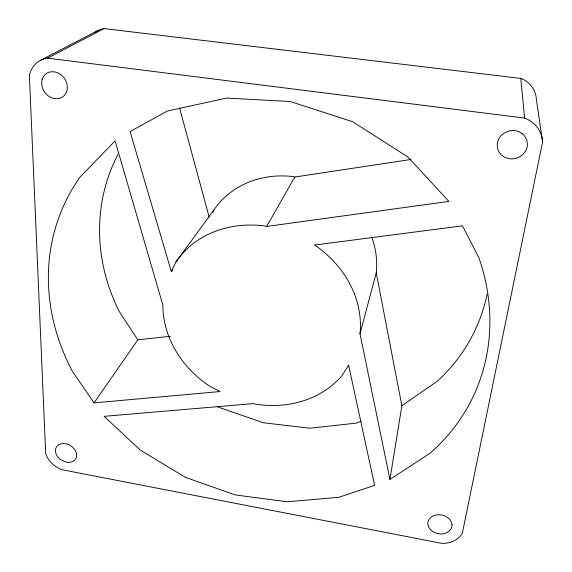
<?xml version="1.0" encoding="UTF-8"?>
<svg xmlns="http://www.w3.org/2000/svg" width="572" height="572" viewBox="0 0 572 572"><rect width="100%" height="100%" fill="white"/><g stroke="black" fill="none" stroke-linecap="round" stroke-linejoin="round"><path stroke-width="0.86" d="M389.94 479.436L360.002 333.748A101.165 87.559 25.5 0 0 315.751 245.774L314.436 245.073L462.469 225.826L478.971 257.922A225.919 196.489 25.5 0 1 429.779 453.432L389.94 479.436L401.866 405.755L376.247 272.851A89.239 80.051 25.5 0 0 371.636 236.908M542.599 141.927L462.333 533.24A24.196 18.855 10.8 0 1 442.063 543.4L61.647 469.655A22.408 16.981 31.4 0 1 45.688 453.396L29.401 75.754A28.242 23.924 54.4 0 1 47.533 58.151L104.097 28.6L520.777 78.414A26.255 24.567 -24.7 0 1 536.357 99.292L542.599 141.927A30.152 27.956 -16.8 0 0 524.631 118.075L520.777 78.414M360.002 333.748L376.247 272.851M175.99 261.854A101.165 87.559 25.5 0 1 264.579 225.94L266.631 226.462L448.884 201.401L407.929 156.978L352.602 121.707L290.218 101.516L226.576 98.062L167.381 111.054L130.08 131.531L171.335 271.636L175.99 261.854L213.942 209.91A89.239 80.051 25.5 0 1 292.993 176.584L294.794 177.034L410.953 159.481M212.87 212.133L213.942 209.91M266.631 226.462L294.794 177.034M94.051 402.867L220.02 391.555L209.03 385.771A101.165 87.559 25.5 0 1 162.87 305.126L115.079 140.884L79.944 177.206A225.919 196.489 25.5 0 0 72.515 371.55L94.051 402.867L137.823 339.818L170.585 336.272M171.335 271.636L172.386 270.191M401.866 405.755L437.394 381.145A199.063 179.258 25.5 0 0 487.101 294.373M41.055 60.046L98.32 30.316M361.075 421.349L356.149 423.144L309.86 428.213L263.256 422.751L218.733 407.3L217.217 406.377M47.533 58.151L524.631 118.075M137.823 339.818L119.119 311.282A199.063 179.258 25.5 0 1 117.911 154.461M179.544 107.894L209.173 217.103M94.931 32.411A24.689 21.55 57.9 0 1 104.097 28.6M452.03 524.889C452.087 532.153 443.343 535.27 437.287 533.497A12.191 9.495 10.8 0 1 427.942 522.193A12.191 9.495 10.8 0 1 440.526 514.85A12.191 9.495 10.8 0 1 452.03 524.889M42.099 79.708L41.656 83.09L42.085 86.608A14.221 12.048 54.4 0 0 56.671 98.741A14.221 12.048 54.4 0 0 67.274 86.208A14.221 12.048 54.4 0 0 54.562 71.865L51.215 71.757A14.221 12.048 54.4 0 0 43.386 76.698L42.099 79.708M348.598 365.108L342.099 375.539A101.165 87.559 25.5 0 1 255.405 404.118L253.539 403.603L104.104 416.337L140.254 450.078L185.435 477.363L235.206 494.923L287.194 501.787L338.838 497.297L374.617 485.363L348.598 365.108M68.59 462.355L65.851 462.026L60.596 459.616A11.29 8.551 31.4 0 1 55.763 453.024L55.434 450.6A11.29 8.551 31.4 0 1 65.272 443.736A11.29 8.551 31.4 0 1 76.526 453.789A11.29 8.551 31.4 0 1 68.59 462.355M522.086 133.533L518.747 131.646A15.179 14.078 -16.7 0 0 497.762 141.541A15.179 14.078 -16.7 0 0 510.889 158.866A15.179 14.078 -16.7 0 0 527.37 143.029L526.547 139.425L524.746 136.186L522.086 133.533"/></g></svg>
